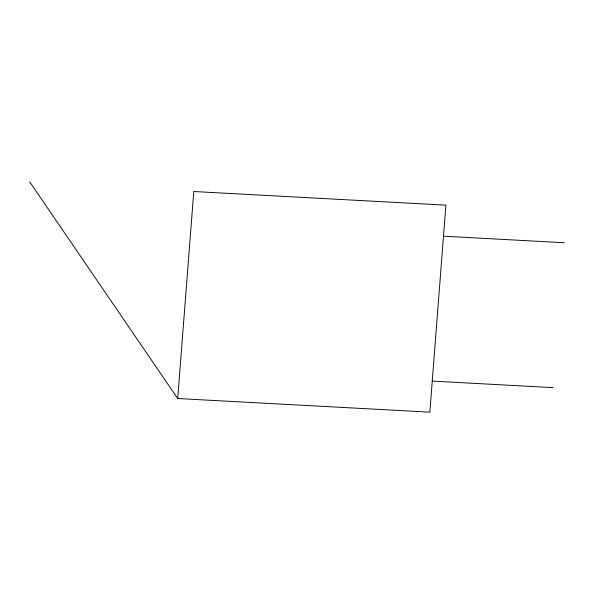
<?xml version="1.0" encoding="UTF-8"?>
<svg xmlns="http://www.w3.org/2000/svg" width="594" height="594" viewBox="0 0 594 594"><rect width="100%" height="100%" fill="white"/><g stroke="black" fill="none" stroke-linecap="round" stroke-linejoin="round"><path stroke-width="0.89" d="M177.71 398.529L193.778 191.528L445.901 205.153L429.833 412.154L177.71 398.529L29.7 181.846M443.488 236.197L564.3 242.731M432.246 381.103L553.051 387.63"/></g></svg>
